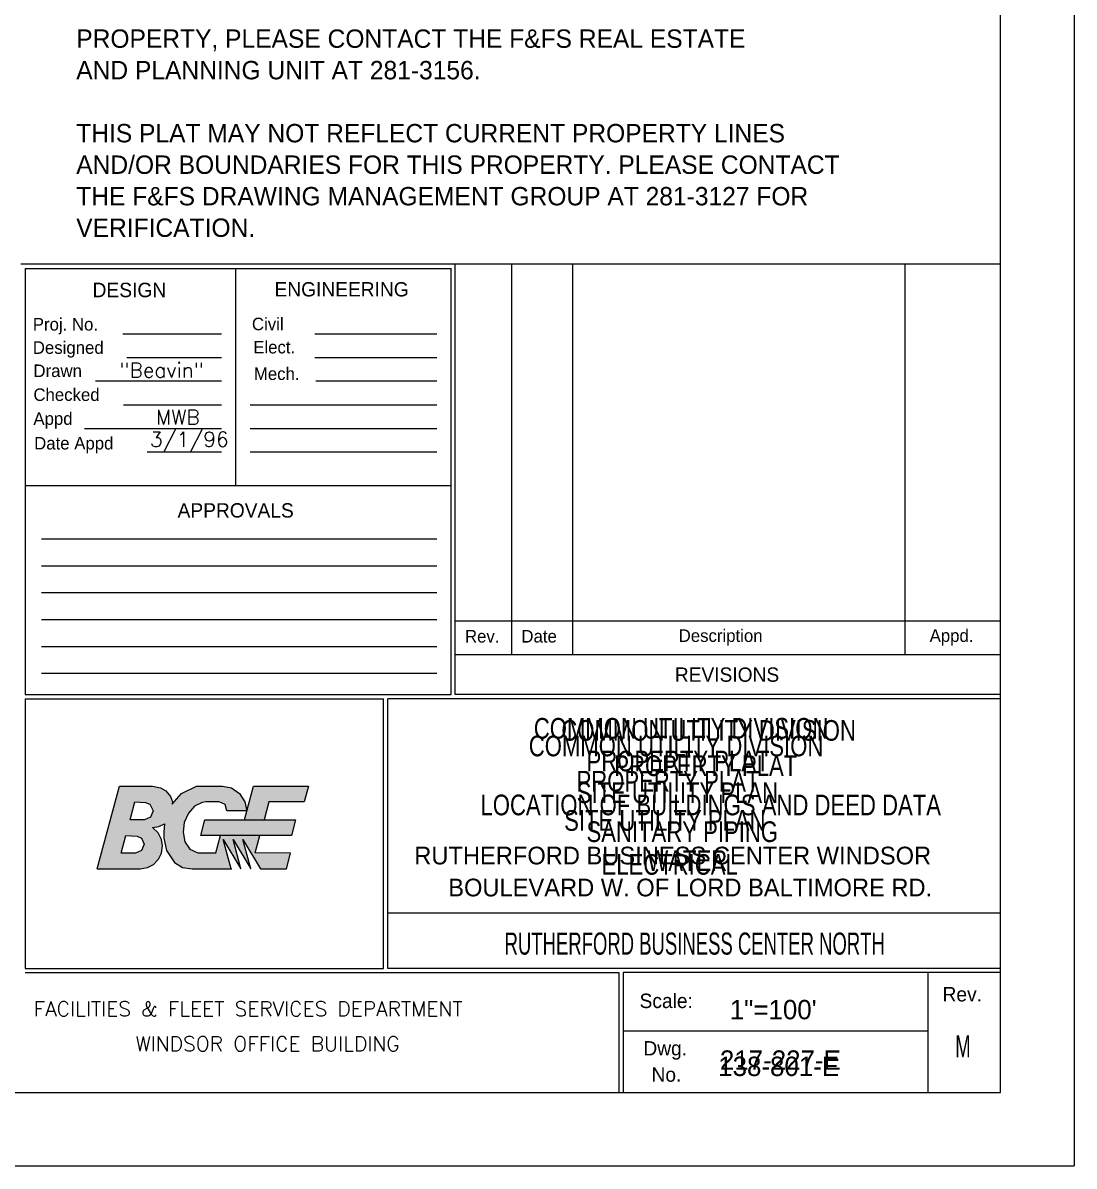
# Model space of a CAD drawing. Header units: inches. Extents: x -46627 to 16189, y -40789 to 47130.
# Drawn here: x -4964 to 3547, y 11291 to 20545 of the extents above; entities that cross this region are included whole.
import ezdxf
from ezdxf.enums import TextEntityAlignment as Align

# ---------------------------------------------------------------- set-up
doc = ezdxf.new("R2010")
doc.units = ezdxf.units.IN
doc.header["$MEASUREMENT"] = 0
doc.linetypes.add('DASHED', pattern=[0.75, 0.5, -0.25])
for name, color, linetype in [('55', 7, 'CONTINUOUS'), ('57', 7, 'CONTINUOUS'), ('58', 7, 'CONTINUOUS'), ('59', 7, 'CONTINUOUS')]:
    doc.layers.add(name, color=color, linetype=linetype)
doc.styles.add('ROMANS', font='ROMANS', dxfattribs={"height": 0.2})
doc.styles.add('txt', font='TXT', dxfattribs={"height": 0.2})

# ---------------------------------------------------------------- blocks, each defined once
blk = doc.blocks.new('LOGO')
at = {"layer": '55', "color": 7, "linetype": 'Continuous'}
for points in [[(0, 0), (0.1049, 0.3916), (0.2617, 0.3916), (0.2988, 0.3834), (0.324, 0.3692), (0.3464, 0.3428), (0.3559, 0.3175), (0.3541, 0.3065), (0.3994, 0.3572), (0.4705, 0.3916), (0.5931, 0.3916), (0.6353, 0.3834), (0.6739, 0.3572), (0.6984, 0.3175), (0.7077, 0.275), (0.6141, 0.275), (0.6051, 0.3044), (0.5771, 0.317), (0.514, 0.317), (0.4972, 0.3149), (0.4601, 0.2966), (0.4313, 0.2645), (0.4117, 0.2195), (0.4065, 0.1734), (0.415, 0.1285), (0.438, 0.094), (0.4761, 0.0759), (0.5614, 0.0769), (0.5832, 0.1585)], [(0.6965, 0.2331), (0.7389, 0.3916), (1, 0.3916), (0.98, 0.317), (0.8122, 0.317), (0.7897, 0.2331)], [(0.1782, 0.317), (0.2279, 0.3149), (0.2482, 0.3065), (0.2648, 0.275), (0.2525, 0.2454), (0.2229, 0.2331), (0.1557, 0.2331), (0.1782, 0.317)], [(0.51, 0.2331), (0.9389, 0.2331), (0.9189, 0.1585), (0.49, 0.1585), (0.51, 0.2331)], [(0, 0), (0.2023, 0), (0.238, 0.0066), (0.266, 0.021), (0.2903, 0.0461), (0.304, 0.0746), (0.3092, 0.1086), (0.3035, 0.1399), (0.2876, 0.1707), (0.2617, 0.1958), (0.2911, 0.2003), (0.3178, 0.2134), (0.3148, 0.1734), (0.3153, 0.1462), (0.3278, 0.0868), (0.365, 0.0312), (0.4039, 0.0066), (0.4494, 0), (0.6337, 0), (0.5966, 0.1399), (0.6803, 0), (0.6432, 0.1399), (0.7269, 0), (0.6898, 0.1399), (0.7735, 0), (0.8951, 0), (0.915, 0.0746), (0.7479, 0.0769), (0.7697, 0.1585)], [(0.1357, 0.1585), (0.1889, 0.155), (0.2101, 0.1462), (0.2224, 0.1165), (0.2101, 0.0869), (0.1804, 0.0746), (0.1132, 0.0746), (0.1357, 0.1585)]]:
    blk.add_lwpolyline(points, dxfattribs=at)
blk.add_point((0.6337, 0), dxfattribs=at)
for points in [[(0.1049, 0.3916), (0, 0), (0.1782, 0.317), (0.1132, 0.0746)], [(0.1049, 0.3916), (0.2617, 0.3916), (0.1782, 0.317)], [(0.1782, 0.317), (0.2279, 0.3149), (0.2617, 0.3916)], [(0.2617, 0.3916), (0.2988, 0.3834), (0.2279, 0.3149)], [(0.2988, 0.3834), (0.2279, 0.3149), (0.324, 0.3692)], [(0.4705, 0.3916), (0.4972, 0.3149), (0.3994, 0.3572), (0.4601, 0.2966)], [(0.4705, 0.3916), (0.514, 0.317), (0.4972, 0.3149)], [(0.5771, 0.317), (0.514, 0.317), (0.5931, 0.3916), (0.4705, 0.3916)], [(0.6051, 0.3044), (0.5771, 0.317), (0.6353, 0.3834), (0.5931, 0.3916)], [(0.6051, 0.3044), (0.6739, 0.3572), (0.6353, 0.3834)], [(0.6965, 0.2331), (0.7389, 0.3916), (0.7897, 0.2331), (0.8122, 0.317)], [(0.7389, 0.3916), (0.8122, 0.317), (1, 0.3916), (0.98, 0.317)], [(0.324, 0.3692), (0.2279, 0.3149), (0.3464, 0.3428), (0.2482, 0.3065)], [(0.2482, 0.3065), (0.3464, 0.3428), (0.3559, 0.3175)], [(0.4601, 0.2966), (0.3994, 0.3572), (0.4313, 0.2645), (0.3541, 0.3065)], [(0.6984, 0.3175), (0.6141, 0.275), (0.6739, 0.3572), (0.6051, 0.3044)], [(0.2482, 0.3065), (0.2648, 0.275), (0.3559, 0.3175), (0.3541, 0.3065)], [(0.2648, 0.275), (0.2525, 0.2454), (0.3178, 0.2134), (0.2911, 0.2003)], [(0.3541, 0.3065), (0.2648, 0.275), (0.3178, 0.2134)], [(0.3541, 0.3065), (0.4065, 0.1734), (0.3178, 0.2134)], [(0.4065, 0.1734), (0.4117, 0.2195), (0.3541, 0.3065)], [(0.3541, 0.3065), (0.4313, 0.2645), (0.4117, 0.2195)], [(0.7077, 0.275), (0.6141, 0.275), (0.6984, 0.3175)], [(0.1357, 0.1585), (0.1557, 0.2331), (0.1889, 0.155), (0.2229, 0.2331)], [(0.1889, 0.155), (0.2229, 0.2331), (0.2101, 0.1462), (0.2617, 0.1958)], [(0.2525, 0.2454), (0.2229, 0.2331), (0.2911, 0.2003), (0.2617, 0.1958)], [(0.51, 0.2331), (0.49, 0.1585), (0.9389, 0.2331), (0.9189, 0.1585)], [(0.2101, 0.1462), (0.2617, 0.1958), (0.2224, 0.1165), (0.2876, 0.1707)], [(0.2224, 0.1165), (0.2876, 0.1707), (0.3035, 0.1399)], [(0.3178, 0.2134), (0.4065, 0.1734), (0.3153, 0.1462)], [(0.3153, 0.1462), (0.3278, 0.0868), (0.4065, 0.1734), (0.415, 0.1285)], [(0.2224, 0.1165), (0.2903, 0.0461), (0.2101, 0.0869), (0.266, 0.021)], [(0.2224, 0.1165), (0.3035, 0.1399), (0.3092, 0.1086)], [(0.2224, 0.1165), (0.304, 0.0746), (0.2903, 0.0461)], [(0.2224, 0.1165), (0.3092, 0.1086), (0.304, 0.0746)], [(0.415, 0.1285), (0.3278, 0.0868), (0.438, 0.094), (0.365, 0.0312)], [(0.6337, 0), (0.5966, 0.1399), (0.5614, 0.0769), (0.5782, 0.1399)], [(0.5832, 0.1585), (0.5782, 0.1399), (0.7697, 0.1585), (0.7647, 0.1399)], [(0.5966, 0.1399), (0.6803, 0), (0.6432, 0.1399)], [(0.6432, 0.1399), (0.7269, 0), (0.6898, 0.1399)], [(0.6898, 0.1399), (0.7735, 0), (0.7479, 0.0769)], [(0.6898, 0.1399), (0.7479, 0.0769), (0.7647, 0.1399)], [(0.1132, 0.0746), (0.1804, 0.0746), (0, 0), (0.2023, 0)], [(0.1804, 0.0746), (0.2101, 0.0869), (0.2023, 0), (0.238, 0.0066)], [(0.2101, 0.0869), (0.266, 0.021), (0.238, 0.0066)], [(0.438, 0.094), (0.365, 0.0312), (0.4039, 0.0066)], [(0.4039, 0.0066), (0.438, 0.094), (0.4494, 0), (0.4761, 0.0759)], [(0.4761, 0.0759), (0.4494, 0), (0.5614, 0.0769), (0.6337, 0)], [(0.7479, 0.0769), (0.7735, 0), (0.915, 0.0746), (0.8951, 0)]]:
    blk.add_solid(points, dxfattribs=at)

msp = doc.modelspace()

# ---------------------------------------------------------------- linework, layer by layer
at = {"layer": '55', "color": 7, "linetype": 'DASHED'}
for p, q in [((3547.4056, 47129.8254), (3547.4056, 11290.7454)), ((3547.4056, 11290.7454), (-46627.2896, 11290.7454))]:
    msp.add_line(p, q, dxfattribs=at)
at = {"layer": '55', "color": 7, "linetype": 'Continuous'}
for p, q in [((2950.0876, 18592.3578), (-4981.0988, 18592.3578)), ((-4946.4536, 18557.7138), (-1497.5408, 18557.7138)), ((-4946.4536, 18557.7138), (-4946.4536, 15108.801)), ((-3239.3192, 16801.599), (-3239.3192, 18557.7138)), ((-1497.5408, 15108.801), (-1497.5408, 18557.7138)), ((-1462.8968, 15108.801), (-1462.8968, 18592.3578)), ((-1004.156, 15428.9634), (-1004.156, 18592.3578)), ((-510.7724, 15428.9634), (-510.7724, 18592.3578)), ((2180.7424, 15428.9634), (2180.7424, 18592.3578)), ((-3355.1996, 18026.1006), (-4153.2164, 18026.1006)), ((-1613.42, 18026.1006), (-2598.9944, 18026.1006)), ((-3355.1996, 17834.9598), (-4122.1556, 17834.9598)), ((-1613.42, 17834.9598), (-2598.9944, 17834.9598)), ((-3355.1996, 17643.8178), (-4375.418, 17643.8178)), ((-1613.42, 17643.8178), (-2593.022, 17643.8178)), ((-3355.1996, 17451.4818), (-4149.632, 17451.4818)), ((-1613.42, 17451.4818), (-3123.44, 17451.4818)), ((-3355.1996, 17260.3398), (-4463.8208, 17260.3398)), ((-1613.42, 17260.3398), (-3123.44, 17260.3398)), ((-3355.1996, 17069.1978), (-3956.1008, 17069.1978)), ((-1613.42, 17069.1978), (-3123.44, 17069.1978)), ((-4946.4536, 16801.599), (-1497.5408, 16801.599)), ((-1611.0308, 16365.5574), (-4812.6548, 16365.5574)), ((-1611.0308, 16148.1342), (-4812.6548, 16148.1342)), ((-1611.0308, 15930.7098), (-4812.6548, 15930.7098)), ((-1611.0308, 15713.2866), (-4812.6548, 15713.2866)), ((2950.0876, 15701.3406), (-1462.8968, 15701.3406)), ((-1611.0308, 15494.6682), (-4812.6548, 15494.6682)), ((2950.0876, 15428.9634), (-1462.8968, 15428.9634)), ((-1611.0308, 15277.245), (-4812.6548, 15277.245)), ((-4946.4536, 15108.801), (-1497.5408, 15108.801)), ((2950.0876, 15108.801), (-1462.8968, 15108.801)), ((-4946.4536, 15074.157), (-2043.4892, 15074.157)), ((-4946.4536, 15074.157), (-4946.4536, 12891.5574)), ((-2043.4892, 12891.5574), (-2043.4892, 15074.157)), ((-2008.8452, 12891.5574), (-2008.8452, 15074.157)), ((2950.0876, 15074.157), (-2008.8452, 15074.157)), ((2950.0876, 13338.351), (-2008.8452, 13338.351)), ((-4946.4536, 12891.5574), (-2043.4892, 12891.5574)), ((2950.0876, 12891.5574), (-2008.8452, 12891.5574)), ((-4946.4536, 12856.9134), (-139.2404, 12856.9134)), ((-139.2404, 12856.9134), (-139.2404, 11888.0634)), ((-104.5952, 12856.9134), (-104.5952, 11888.0634)), ((2950.0876, 12856.9134), (-104.5952, 12856.9134)), ((2363.5216, 12856.9134), (2363.5216, 11888.0634)), ((2363.5216, 12382.6422), (-104.5952, 12382.6422)), ((-4981.0988, 11888.0634), (2950.0876, 11888.0634))]:
    msp.add_line(p, q, dxfattribs=at)
msp.add_lwpolyline([(-46029.9716, 46521.7554), (-46029.9716, 11888.0634), (2950.0876, 11888.0634), (2950.0876, 46532.5074), (-46029.9716, 46532.5074)], dxfattribs=at)

# ---------------------------------------------------------------- block references
at = {"layer": '55', "color": 7, "linetype": 'Continuous', "xscale": 1710.000000000018, "yscale": 1710.000000000018, "zscale": 1710}
msp.add_blockref('LOGO', (-4361.2916, 13696.5282), dxfattribs=at)

# ---------------------------------------------------------------- texts
at = {"layer": '55', "color": 7, "linetype": 'Continuous'}
for s, height, style, p in [('PROPERTY, PLEASE CONTACT THE F&FS REAL ESTATE ', 148.8, 'txt', (-4531.5416, 20343.4254)), ('AND PLANNING UNIT AT 281-3156.', 148.8, 'txt', (-4531.5416, 20088.339)), ('THIS PLAT MAY NOT REFLECT CURRENT PROPERTY LINES', 148.8, 'txt', (-4531.5416, 19578.1674)), ('AND/OR BOUNDARIES FOR THIS PROPERTY. PLEASE CONTACT', 148.8, 'txt', (-4531.5416, 19323.0822)), ('THE F&FS DRAWING MANAGEMENT GROUP AT 281-3127 FOR', 148.8, 'txt', (-4531.5416, 19067.997)), ('VERIFICATION.', 148.8, 'txt', (-4531.5416, 18812.9106)), ('FACILITIES & FLEET SERVICES DEPARTMENT', 120, 'ROMANS', (-4875.4688, 12503.895)), ('WINDSOR OFFICE BUILDING', 120, 'ROMANS', (-4052.4572, 12221.367))]:
    msp.add_text(s, height=height, dxfattribs=dict(at, style=style)).set_placement(p)
at = {"layer": '55', "color": 7, "linetype": 'Continuous', "style": 'txt'}
for s, height, width, p in [('DESIGN', 117.0732, 0.992958, (-4399.3112, 18324.7602)), ('ENGINEERING', 115.8792, 1.001129, (-2926.3256, 18330.7326)), ('Proj. No.', 101.544, 0.999527, (-4883.138, 18054.7722)), ('Civil', 101.544, 1.000579, (-3109.1048, 18057.1614)), ('Designed', 101.544, 1.000343, (-4883.138, 17866.0194)), ('Elect.', 101.544, 0.998346, (-3098.3528, 17869.6038)), ('Drawn', 101.544, 1.001524, (-4878.3596, 17678.4618)), ('Mech.', 101.544, 1.000106, (-3093.5744, 17654.5698)), ('Checked', 101.544, 1.000106, (-4878.3596, 17484.9306)), ('Appd', 101.544, 0.999527, (-4878.3596, 17291.4006)), ('Date Appd', 101.544, 1.000343, (-4872.386, 17091.8958)), ('APPROVALS', 115.8792, 1.001957, (-3711.2012, 16541.169)), ('Description', 101.544, 1.000106, (345.7816, 15534.0906)), ('Appd.', 102.738, 0.986977, (2377.8568, 15534.0906)), ('Rev.', 101.544, 0.997755, (-1384.0508, 15529.3122)), ('Date', 101.544, 1.001997, (-927.6992, 15529.3122)), ('REVISIONS', 115.8792, 1.001129, (314.7208, 15211.539)), ('Scale:', 117.0732, 0.991739, (29.2036, 12570.1998)), ('Rev.', 117.0732, 0.993163, (2481.79, 12623.9586)), ('1"=100\'', 156.7956, 1.000566, (759.0172, 12479.4726)), ('Dwg.', 115.8792, 1.001129, (60.2644, 12186.7218)), ('No.', 115.8792, 1.001439, (125.9692, 11974.077))]:
    msp.add_text(s, height=height, dxfattribs=dict(at, width=width)).set_placement(p)
at = {"layer": '55', "color": 7, "linetype": 'Continuous', "style": 'ROMANS'}
for s, p in [('"Beavin"', (-3840.8228, 17737.5582, -0.0012)), ('MWB', (-3709.0388, 17353.7142, -0.0012)), ('3/1/96', (-3616.0148, 17165.5554, -0.0012))]:
    msp.add_text(s, height=120, dxfattribs=at).set_placement(p, align=Align.MIDDLE)
at = {"layer": '55', "color": 7, "linetype": 'Continuous', "style": 'txt'}
for s, width, p in [('RUTHERFORD BUSINESS CENTER NORTH', 0.624996, (475.5796, 13002.6582)), ('M', 0.624467, (2646.6256, 12171.1914))]:
    msp.add_text(s, height=179.1948, dxfattribs=dict(at, width=width)).set_placement(p, align=Align.CENTER)
at = {"layer": '57', "color": 7, "linetype": 'Continuous', "style": 'txt'}
for s, height, width, p in [('COMMON UTILITY DIVISION', 167.2488, 0.79964, (588.0304, 14817.9066)), ('PROPERTY PLAT', 167.2488, 0.79964, (565.2724, 14532.3894)), ('LOCATION OF BUILDINGS AND DEED DATA', 167.2488, 0.799999, (605.3044, 14214.6162)), ('   RUTHERFORD BUSINESS CENTER WINDSOR', 143.3556, 0.999749, (217.5148, 13804.9398)), ('BOULEVARD W. OF LORD BALTIMORE RD.', 143.3556, 0.999498, (438.952, 13546.1814))]:
    msp.add_text(s, height=height, dxfattribs=dict(at, width=width)).set_placement(p, align=Align.MIDDLE)
at = {"layer": '57', "color": 7, "linetype": 'Continuous', "style": 'txt', "width": 0.999885}
msp.add_text('138-801-E', height=156.7956, dxfattribs=at).set_placement((665.5936, 12020.1738))
at = {"layer": '58', "color": 7, "linetype": 'Continuous', "style": 'txt'}
for s, width, p in [('COMMON UTILITY DIVISION', 0.79964, (324.5164, 14692.173)), ('PROPERTY PLAT', 0.79964, (259.0756, 14406.6558)), ('SITE UTILITY PLAN', 0.799999, (233.7724, 14088.8826)), ('ELECTRICAL', 0.79964, (273.0088, 13732.977))]:
    msp.add_text(s, height=167.2488, dxfattribs=dict(at, width=width)).set_placement(p, align=Align.MIDDLE)
at = {"layer": '58', "color": 7, "linetype": 'Continuous', "style": 'txt', "width": 0.999885}
msp.add_text('217-227-E', height=156.7956, dxfattribs=at).set_placement((679.666, 12070.827))
at = {"layer": '59', "color": 7, "linetype": 'Continuous', "style": 'txt'}
for s, width, p in [('COMMON UTILITY DIVISION', 0.79964, (365.2396, 14834.9166)), ('PROPERTY PLAT', 0.79964, (340.5232, 14569.7922)), ('SITE UTILITY PLAN', 0.799999, (335.5816, 14313.1974)), ('SANITARY PIPING', 0.79964, (374.818, 13998.075)), ('WATER', 0.79964, (415.5424, 13763.5662))]:
    msp.add_text(s, height=167.2488, dxfattribs=dict(at, width=width)).set_placement(p, align=Align.MIDDLE)

doc.saveas('drawing.dxf')
